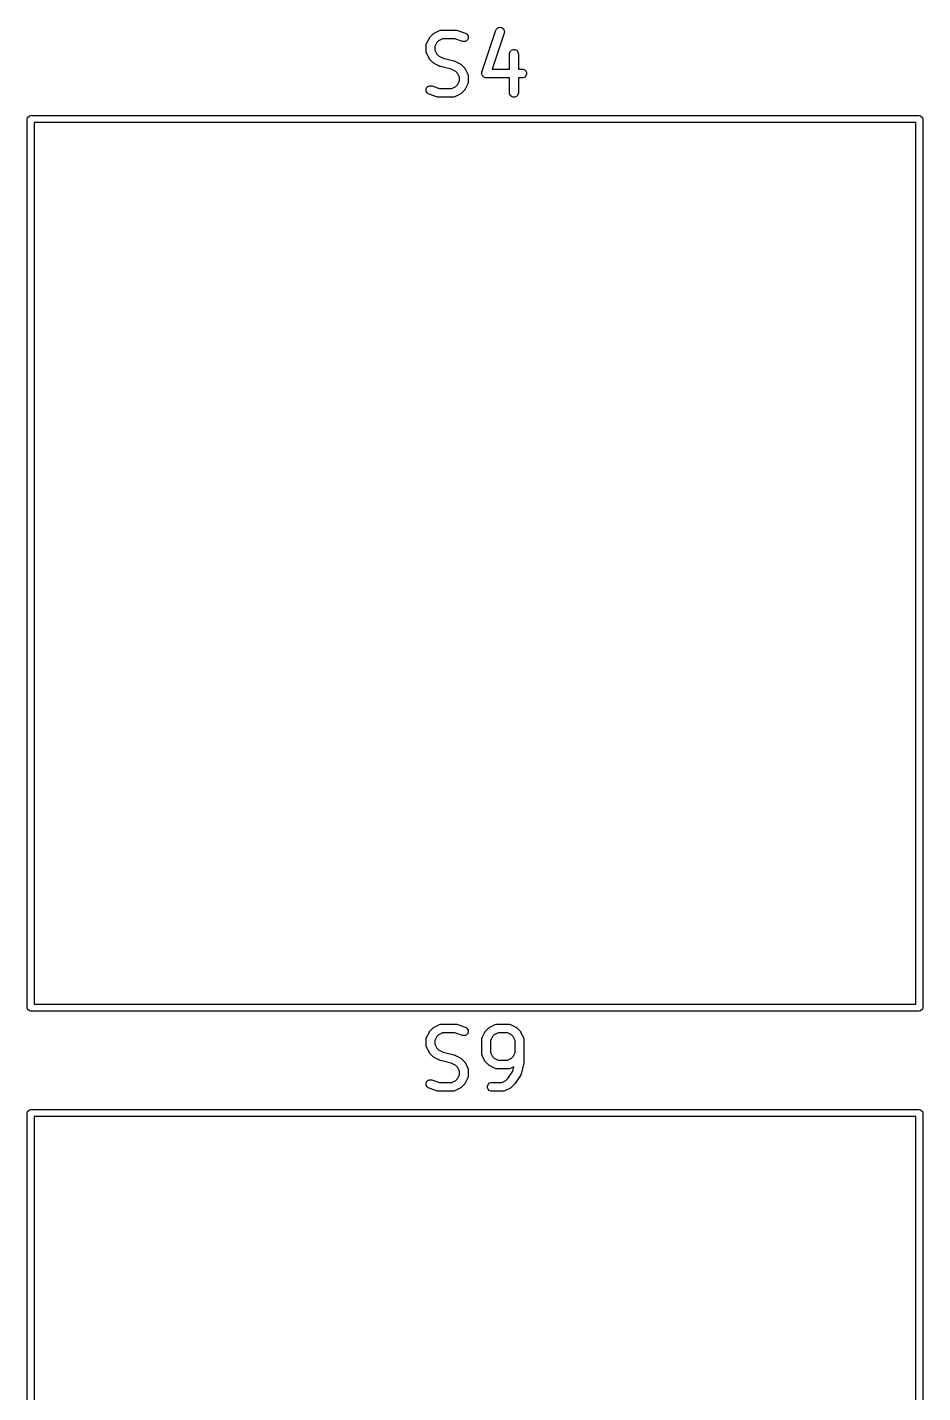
# Model space of a CAD drawing. Header units: inches. Extents: x 3.93 to 7.4, y -5.66 to -1.55.
# Drawn here: x 6.092 to 6.695, y -2.669 to -1.749 of the extents above; entities that cross this region are included whole.
import ezdxf

# ---------------------------------------------------------------- set-up
doc = ezdxf.new("R2010")
doc.units = ezdxf.units.IN
doc.header["$MEASUREMENT"] = 0
doc.layers.add('F.Silkscreen', color=41, linetype='CONTINUOUS', true_color=0xf2eda1)

msp = doc.modelspace()

# ---------------------------------------------------------------- linework, layer by layer
at = {"layer": 'F.Silkscreen', "linetype": 'CONTINUOUS'}
for p, q in [((6.36331, -1.75601), (6.36349, -1.75579)), ((6.36349, -1.75579), (6.36537, -1.75391)), ((6.36537, -1.75391), (6.36559, -1.75373)), ((6.36559, -1.75373), (6.36564, -1.75367)), ((6.36564, -1.75367), (6.36573, -1.75361)), ((6.36573, -1.75361), (6.36581, -1.75355)), ((6.36581, -1.75355), (6.36589, -1.75352)), ((6.36589, -1.75352), (6.36613, -1.75336)), ((6.36613, -1.75336), (6.36988, -1.75149)), ((6.36988, -1.75149), (6.37042, -1.75128)), ((6.37042, -1.75128), (6.37053, -1.75127)), ((6.37053, -1.75127), (6.37063, -1.75123)), ((6.37063, -1.75123), (6.3712, -1.75117)), ((6.3712, -1.75117), (6.38058, -1.75117)), ((6.38058, -1.75117), (6.38087, -1.7512)), ((6.38087, -1.7512), (6.38095, -1.7512)), ((6.38095, -1.7512), (6.38105, -1.75122)), ((6.38105, -1.75122), (6.38115, -1.75123)), ((6.38115, -1.75123), (6.38123, -1.75126)), ((6.38123, -1.75126), (6.38151, -1.75133)), ((6.38151, -1.75133), (6.38714, -1.7532)), ((6.38714, -1.7532), (6.38766, -1.75344)), ((6.38766, -1.75344), (6.38853, -1.75419)), ((6.38853, -1.75419), (6.38905, -1.75522)), ((6.38905, -1.75522), (6.38913, -1.75637)), ((6.3984, -1.77944), (6.40777, -1.75132)), ((6.41337, -1.75319), (6.4053, -1.77742)), ((6.40777, -1.75132), (6.40801, -1.75079)), ((6.40801, -1.75079), (6.40876, -1.74992)), ((6.40876, -1.74992), (6.40979, -1.7494)), ((6.40979, -1.7494), (6.41094, -1.74932)), ((6.41094, -1.74932), (6.41204, -1.74969)), ((6.41204, -1.74969), (6.41291, -1.75044)), ((6.41291, -1.75044), (6.41342, -1.75147)), ((6.4135, -1.75262), (6.41337, -1.75319)), ((6.41342, -1.75147), (6.4135, -1.75262)), ((6.36075, -1.76163), (6.36081, -1.76105)), ((6.36075, -1.76538), (6.36075, -1.76163)), ((6.36081, -1.76105), (6.36085, -1.76095)), ((6.36085, -1.76095), (6.36086, -1.76085)), ((6.36086, -1.76085), (6.36106, -1.76031)), ((6.36106, -1.76031), (6.36294, -1.75656)), ((6.36294, -1.75656), (6.36309, -1.75631)), ((6.36309, -1.75631), (6.36312, -1.75624)), ((6.36312, -1.75624), (6.36319, -1.75615)), ((6.36319, -1.75615), (6.36325, -1.75607)), ((6.36325, -1.75607), (6.36331, -1.75601)), ((6.36801, -1.75963), (6.36666, -1.76232)), ((6.36666, -1.76232), (6.36666, -1.76468)), ((6.36666, -1.76468), (6.36801, -1.76738)), ((6.3692, -1.75843), (6.36801, -1.75963)), ((6.3719, -1.75708), (6.3692, -1.75843)), ((6.3801, -1.75708), (6.3719, -1.75708)), ((6.38527, -1.7588), (6.3801, -1.75708)), ((6.38583, -1.75893), (6.38527, -1.7588)), ((6.38698, -1.75885), (6.38583, -1.75893)), ((6.38801, -1.75833), (6.38698, -1.75885)), ((6.38877, -1.75746), (6.38801, -1.75833)), ((6.38913, -1.75637), (6.38877, -1.75746)), ((6.41749, -1.76561), (6.41831, -1.76479)), ((6.41831, -1.76479), (6.41937, -1.76435)), ((6.41937, -1.76435), (6.42052, -1.76435)), ((6.42052, -1.76435), (6.42159, -1.76479)), ((6.42159, -1.76479), (6.4224, -1.76561)), ((6.36081, -1.76595), (6.36075, -1.76538)), ((6.36085, -1.76605), (6.36081, -1.76595)), ((6.36086, -1.76616), (6.36085, -1.76605)), ((6.36106, -1.7667), (6.36086, -1.76616)), ((6.36294, -1.77045), (6.36106, -1.7667)), ((6.36309, -1.77069), (6.36294, -1.77045)), ((6.36312, -1.77077), (6.36309, -1.77069)), ((6.36319, -1.77085), (6.36312, -1.77077)), ((6.36325, -1.77094), (6.36319, -1.77085)), ((6.36331, -1.77099), (6.36325, -1.77094)), ((6.36349, -1.77121), (6.36331, -1.77099)), ((6.36537, -1.77309), (6.36349, -1.77121)), ((6.36559, -1.77327), (6.36537, -1.77309)), ((6.36564, -1.77333), (6.36559, -1.77327)), ((6.36573, -1.77339), (6.36564, -1.77333)), ((6.36581, -1.77345), (6.36573, -1.77339)), ((6.36589, -1.77348), (6.36581, -1.77345)), ((6.36613, -1.77364), (6.36589, -1.77348)), ((6.36988, -1.77552), (6.36613, -1.77364)), ((6.36801, -1.76738), (6.3692, -1.76857)), ((6.3692, -1.76857), (6.37223, -1.77009)), ((6.37223, -1.77009), (6.37942, -1.77188)), ((6.37942, -1.77188), (6.37946, -1.7719)), ((6.37946, -1.7719), (6.37948, -1.7719)), ((6.37948, -1.7719), (6.37972, -1.77199)), ((6.37972, -1.77199), (6.37996, -1.77208)), ((6.37996, -1.77208), (6.37998, -1.77209)), ((6.37998, -1.77209), (6.38002, -1.77211)), ((6.38002, -1.77211), (6.38377, -1.77398)), ((6.38377, -1.77398), (6.38402, -1.77414)), ((6.38402, -1.77414), (6.38409, -1.77417)), ((6.38409, -1.77417), (6.38417, -1.77424)), ((6.38417, -1.77424), (6.38426, -1.77429)), ((6.38426, -1.77429), (6.38431, -1.77435)), ((6.38431, -1.77435), (6.38454, -1.77454)), ((6.41699, -1.76725), (6.41705, -1.76667)), ((6.41699, -1.77742), (6.41699, -1.76725)), ((6.41705, -1.76667), (6.41749, -1.76561)), ((6.4224, -1.76561), (6.42284, -1.76667)), ((6.42284, -1.76667), (6.4229, -1.76725)), ((6.4229, -1.76725), (6.4229, -1.77742)), ((6.36993, -1.77553), (6.36988, -1.77552)), ((6.36994, -1.77554), (6.36993, -1.77553)), ((6.37018, -1.77563), (6.36994, -1.77554)), ((6.37042, -1.77572), (6.37018, -1.77563)), ((6.37044, -1.77572), (6.37042, -1.77572)), ((6.37049, -1.77574), (6.37044, -1.77572)), ((6.37767, -1.77754), (6.37049, -1.77574)), ((6.3807, -1.77905), (6.37767, -1.77754)), ((6.3819, -1.78025), (6.3807, -1.77905)), ((6.38325, -1.78295), (6.3819, -1.78025)), ((6.38325, -1.7853), (6.38325, -1.78295)), ((6.38454, -1.77454), (6.38641, -1.77641)), ((6.38641, -1.77641), (6.3866, -1.77664)), ((6.3866, -1.77664), (6.38666, -1.77669)), ((6.38666, -1.77669), (6.38672, -1.77678)), ((6.38672, -1.77678), (6.38678, -1.77686)), ((6.38678, -1.77686), (6.38681, -1.77693)), ((6.38681, -1.77693), (6.38697, -1.77718)), ((6.38697, -1.77718), (6.38884, -1.78093)), ((6.38884, -1.78093), (6.38905, -1.78147)), ((6.38905, -1.78147), (6.38906, -1.78157)), ((6.38906, -1.78157), (6.3891, -1.78167)), ((6.3891, -1.78167), (6.38915, -1.78225)), ((6.38915, -1.78225), (6.38915, -1.786)), ((6.39827, -1.78), (6.3983, -1.77986)), ((6.3983, -1.78048), (6.39827, -1.78)), ((6.3983, -1.7798), (6.39833, -1.77973)), ((6.3983, -1.77986), (6.3983, -1.7798)), ((6.3983, -1.78095), (6.3983, -1.78048)), ((6.39834, -1.78105), (6.3983, -1.78095)), ((6.39833, -1.77973), (6.3984, -1.77944)), ((6.39835, -1.78115), (6.39834, -1.78105)), ((6.39856, -1.78158), (6.39835, -1.78115)), ((6.39874, -1.78201), (6.39856, -1.78158)), ((6.39882, -1.78209), (6.39874, -1.78201)), ((6.39887, -1.78218), (6.39882, -1.78209)), ((6.39922, -1.78249), (6.39887, -1.78218)), ((6.39956, -1.78283), (6.39922, -1.78249)), ((6.39966, -1.78287), (6.39956, -1.78283)), ((6.39974, -1.78294), (6.39966, -1.78287)), ((6.40019, -1.78309), (6.39974, -1.78294)), ((6.40062, -1.78327), (6.40019, -1.78309)), ((6.40077, -1.78328), (6.40062, -1.78327)), ((6.40083, -1.7833), (6.40077, -1.78328)), ((6.40091, -1.7833), (6.40083, -1.7833)), ((6.4012, -1.78333), (6.40091, -1.7833)), ((6.41699, -1.78333), (6.4012, -1.78333)), ((6.4053, -1.77742), (6.41699, -1.77742)), ((6.41699, -1.7935), (6.41699, -1.78333)), ((6.4229, -1.77742), (6.42557, -1.77742)), ((6.42557, -1.78333), (6.4229, -1.78333)), ((6.4229, -1.78333), (6.4229, -1.7935)), ((6.42557, -1.77742), (6.42615, -1.77748)), ((6.42615, -1.78327), (6.42557, -1.78333)), ((6.42615, -1.77748), (6.42721, -1.77792)), ((6.42721, -1.78283), (6.42615, -1.78327)), ((6.42721, -1.77792), (6.42803, -1.77873)), ((6.42803, -1.78201), (6.42721, -1.78283)), ((6.42803, -1.77873), (6.42847, -1.7798)), ((6.42847, -1.78095), (6.42803, -1.78201)), ((6.42847, -1.7798), (6.42847, -1.78095)), ((6.36077, -1.79125), (6.36114, -1.79016)), ((6.36086, -1.7924), (6.36077, -1.79125)), ((6.36137, -1.79343), (6.36086, -1.7924)), ((6.36114, -1.79016), (6.36189, -1.78929)), ((6.36189, -1.78929), (6.36292, -1.78877)), ((6.36292, -1.78877), (6.36407, -1.78869)), ((6.36407, -1.78869), (6.36464, -1.78882)), ((6.36464, -1.78882), (6.36981, -1.79054)), ((6.36981, -1.79054), (6.37801, -1.79054)), ((6.37801, -1.79054), (6.3807, -1.7892)), ((6.3807, -1.7892), (6.3819, -1.788)), ((6.3819, -1.788), (6.38325, -1.7853)), ((6.38641, -1.79184), (6.38454, -1.79371)), ((6.3866, -1.79161), (6.38641, -1.79184)), ((6.38666, -1.79156), (6.3866, -1.79161)), ((6.38672, -1.79147), (6.38666, -1.79156)), ((6.38678, -1.79139), (6.38672, -1.79147)), ((6.38681, -1.79132), (6.38678, -1.79139)), ((6.38697, -1.79107), (6.38681, -1.79132)), ((6.38884, -1.78732), (6.38697, -1.79107)), ((6.38905, -1.78678), (6.38884, -1.78732)), ((6.38906, -1.78667), (6.38905, -1.78678)), ((6.3891, -1.78657), (6.38906, -1.78667)), ((6.38915, -1.786), (6.3891, -1.78657)), ((6.36224, -1.79419), (6.36137, -1.79343)), ((6.36277, -1.79442), (6.36224, -1.79419)), ((6.3684, -1.7963), (6.36277, -1.79442)), ((6.36868, -1.79636), (6.3684, -1.7963)), ((6.36875, -1.79639), (6.36868, -1.79636)), ((6.36886, -1.7964), (6.36875, -1.79639)), ((6.36896, -1.79643), (6.36886, -1.7964)), ((6.36904, -1.79642), (6.36896, -1.79643)), ((6.36933, -1.79645), (6.36904, -1.79642)), ((6.3787, -1.79645), (6.36933, -1.79645)), ((6.37928, -1.79639), (6.3787, -1.79645)), ((6.37938, -1.79635), (6.37928, -1.79639)), ((6.37948, -1.79634), (6.37938, -1.79635)), ((6.38002, -1.79614), (6.37948, -1.79634)), ((6.38377, -1.79426), (6.38002, -1.79614)), ((6.38402, -1.79411), (6.38377, -1.79426)), ((6.38409, -1.79408), (6.38402, -1.79411)), ((6.38417, -1.79401), (6.38409, -1.79408)), ((6.38426, -1.79395), (6.38417, -1.79401)), ((6.38431, -1.7939), (6.38426, -1.79395)), ((6.38454, -1.79371), (6.38431, -1.7939)), ((6.41705, -1.79407), (6.41699, -1.7935)), ((6.41749, -1.79514), (6.41705, -1.79407)), ((6.41831, -1.79595), (6.41749, -1.79514)), ((6.41937, -1.79639), (6.41831, -1.79595)), ((6.42052, -1.79639), (6.41937, -1.79639)), ((6.42159, -1.79595), (6.42052, -1.79639)), ((6.4224, -1.79514), (6.42159, -1.79595)), ((6.42284, -1.79407), (6.4224, -1.79514)), ((6.4229, -1.7935), (6.42284, -1.79407)), ((6.09213, -1.81102), (6.09231, -1.81012)), ((6.09213, -2.40945), (6.09213, -1.81102)), ((6.09231, -1.81012), (6.09358, -1.80884)), ((6.09358, -1.80884), (6.09449, -1.80866)), ((6.09449, -1.80866), (6.69291, -1.80866)), ((6.69291, -1.80866), (6.69382, -1.80884)), ((6.69382, -1.80884), (6.6951, -1.81012)), ((6.6951, -1.81012), (6.69528, -1.81102)), ((6.69528, -1.81102), (6.69528, -2.40945)), ((6.09685, -1.81339), (6.09685, -2.40709)), ((6.69055, -1.81339), (6.09685, -1.81339)), ((6.69055, -2.40709), (6.69055, -1.81339)), ((6.09685, -2.40709), (6.69055, -2.40709)), ((6.09231, -2.41035), (6.09213, -2.40945)), ((6.09358, -2.41163), (6.09231, -2.41035)), ((6.09449, -2.41181), (6.09358, -2.41163)), ((6.69291, -2.41181), (6.09449, -2.41181)), ((6.69382, -2.41163), (6.69291, -2.41181)), ((6.6951, -2.41035), (6.69382, -2.41163)), ((6.69528, -2.40945), (6.6951, -2.41035)), ((6.36106, -2.4296), (6.36294, -2.42585)), ((6.36294, -2.42585), (6.36309, -2.4256)), ((6.36309, -2.4256), (6.36312, -2.42553)), ((6.36312, -2.42553), (6.36319, -2.42545)), ((6.36319, -2.42545), (6.36325, -2.42536)), ((6.36325, -2.42536), (6.36331, -2.42531)), ((6.36331, -2.42531), (6.36349, -2.42508)), ((6.36349, -2.42508), (6.36537, -2.4232)), ((6.36537, -2.4232), (6.36559, -2.42302)), ((6.36559, -2.42302), (6.36564, -2.42296)), ((6.36564, -2.42296), (6.36573, -2.4229)), ((6.36573, -2.4229), (6.36581, -2.42284)), ((6.36581, -2.42284), (6.36589, -2.42281)), ((6.36589, -2.42281), (6.36613, -2.42265)), ((6.36613, -2.42265), (6.36988, -2.42078)), ((6.3719, -2.42637), (6.3692, -2.42772)), ((6.36988, -2.42078), (6.37042, -2.42057)), ((6.37042, -2.42057), (6.37053, -2.42056)), ((6.37053, -2.42056), (6.37063, -2.42052)), ((6.37063, -2.42052), (6.3712, -2.42047)), ((6.3712, -2.42047), (6.38058, -2.42047)), ((6.3801, -2.42637), (6.3719, -2.42637)), ((6.38527, -2.42809), (6.3801, -2.42637)), ((6.38058, -2.42047), (6.38087, -2.42049)), ((6.38087, -2.42049), (6.38095, -2.42049)), ((6.38095, -2.42049), (6.38105, -2.42051)), ((6.38105, -2.42051), (6.38115, -2.42052)), ((6.38115, -2.42052), (6.38123, -2.42055)), ((6.38123, -2.42055), (6.38151, -2.42062)), ((6.38151, -2.42062), (6.38714, -2.42249)), ((6.38714, -2.42249), (6.38766, -2.42273)), ((6.38766, -2.42273), (6.38853, -2.42348)), ((6.38877, -2.42676), (6.38801, -2.42763)), ((6.38853, -2.42348), (6.38905, -2.42451)), ((6.38913, -2.42566), (6.38877, -2.42676)), ((6.38905, -2.42451), (6.38913, -2.42566)), ((6.39856, -2.4296), (6.40043, -2.42585)), ((6.40043, -2.42585), (6.40059, -2.4256)), ((6.40059, -2.4256), (6.40062, -2.42553)), ((6.40062, -2.42553), (6.40069, -2.42545)), ((6.40069, -2.42545), (6.40074, -2.42536)), ((6.40074, -2.42536), (6.4008, -2.42531)), ((6.4008, -2.42531), (6.40099, -2.42508)), ((6.40099, -2.42508), (6.40286, -2.4232)), ((6.40286, -2.4232), (6.40309, -2.42302)), ((6.40309, -2.42302), (6.40314, -2.42296)), ((6.40314, -2.42296), (6.40323, -2.4229)), ((6.40323, -2.4229), (6.40331, -2.42284)), ((6.40331, -2.42284), (6.40338, -2.42281)), ((6.40338, -2.42281), (6.40363, -2.42265)), ((6.40363, -2.42265), (6.40738, -2.42078)), ((6.4094, -2.42637), (6.4067, -2.42772)), ((6.40738, -2.42078), (6.40792, -2.42057)), ((6.40792, -2.42057), (6.40802, -2.42056)), ((6.40802, -2.42056), (6.40812, -2.42052)), ((6.40812, -2.42052), (6.4087, -2.42047)), ((6.4087, -2.42047), (6.4162, -2.42047)), ((6.4155, -2.42637), (6.4094, -2.42637)), ((6.4182, -2.42772), (6.4155, -2.42637)), ((6.4162, -2.42047), (6.41677, -2.42052)), ((6.41677, -2.42052), (6.41687, -2.42056)), ((6.41687, -2.42056), (6.41698, -2.42057)), ((6.41698, -2.42057), (6.41752, -2.42078)), ((6.41752, -2.42078), (6.42127, -2.42265)), ((6.42127, -2.42265), (6.42152, -2.42281)), ((6.42152, -2.42281), (6.42159, -2.42284)), ((6.42159, -2.42284), (6.42167, -2.4229)), ((6.42167, -2.4229), (6.42176, -2.42296)), ((6.42176, -2.42296), (6.42181, -2.42302)), ((6.42181, -2.42302), (6.42204, -2.4232)), ((6.42204, -2.4232), (6.42391, -2.42508)), ((6.42391, -2.42508), (6.4241, -2.42531)), ((6.4241, -2.42531), (6.42415, -2.42536)), ((6.42415, -2.42536), (6.42421, -2.42545)), ((6.42421, -2.42545), (6.42428, -2.42553)), ((6.42428, -2.42553), (6.42431, -2.4256)), ((6.42431, -2.4256), (6.42446, -2.42585)), ((6.42446, -2.42585), (6.42634, -2.4296)), ((6.36075, -2.43092), (6.36081, -2.43034)), ((6.36075, -2.43467), (6.36075, -2.43092)), ((6.36081, -2.43524), (6.36075, -2.43467)), ((6.36081, -2.43034), (6.36085, -2.43024)), ((6.36085, -2.43534), (6.36081, -2.43524)), ((6.36085, -2.43024), (6.36086, -2.43014)), ((6.36086, -2.43545), (6.36085, -2.43534)), ((6.36086, -2.43014), (6.36106, -2.4296)), ((6.36106, -2.43599), (6.36086, -2.43545)), ((6.36294, -2.43974), (6.36106, -2.43599)), ((6.36801, -2.42892), (6.36666, -2.43161)), ((6.36666, -2.43161), (6.36666, -2.43397)), ((6.36666, -2.43397), (6.36801, -2.43667)), ((6.3692, -2.42772), (6.36801, -2.42892)), ((6.38583, -2.42822), (6.38527, -2.42809)), ((6.38698, -2.42814), (6.38583, -2.42822)), ((6.38801, -2.42763), (6.38698, -2.42814)), ((6.39825, -2.43092), (6.3983, -2.43034)), ((6.39825, -2.44029), (6.39825, -2.43092)), ((6.3983, -2.43034), (6.39834, -2.43024)), ((6.39834, -2.43024), (6.39835, -2.43014)), ((6.39835, -2.43014), (6.39856, -2.4296)), ((6.4055, -2.42892), (6.40415, -2.43161)), ((6.40415, -2.43161), (6.40415, -2.43959)), ((6.4067, -2.42772), (6.4055, -2.42892)), ((6.4194, -2.42892), (6.4182, -2.42772)), ((6.42074, -2.43161), (6.4194, -2.42892)), ((6.42074, -2.43959), (6.42074, -2.43161)), ((6.42634, -2.4296), (6.42654, -2.43014)), ((6.42654, -2.43014), (6.42655, -2.43024)), ((6.42655, -2.43024), (6.42659, -2.43034)), ((6.42659, -2.43034), (6.42665, -2.43092)), ((6.42665, -2.43092), (6.42665, -2.44592)), ((6.36309, -2.43998), (6.36294, -2.43974)), ((6.36312, -2.44006), (6.36309, -2.43998)), ((6.36319, -2.44014), (6.36312, -2.44006)), ((6.36325, -2.44023), (6.36319, -2.44014)), ((6.36331, -2.44028), (6.36325, -2.44023)), ((6.36349, -2.4405), (6.36331, -2.44028)), ((6.36537, -2.44238), (6.36349, -2.4405)), ((6.36559, -2.44256), (6.36537, -2.44238)), ((6.36564, -2.44262), (6.36559, -2.44256)), ((6.36573, -2.44268), (6.36564, -2.44262)), ((6.36581, -2.44275), (6.36573, -2.44268)), ((6.36589, -2.44278), (6.36581, -2.44275)), ((6.36613, -2.44293), (6.36589, -2.44278)), ((6.36988, -2.44481), (6.36613, -2.44293)), ((6.36801, -2.43667), (6.3692, -2.43786)), ((6.3692, -2.43786), (6.37223, -2.43938)), ((6.36993, -2.44482), (6.36988, -2.44481)), ((6.36994, -2.44484), (6.36993, -2.44482)), ((6.37018, -2.44492), (6.36994, -2.44484)), ((6.37042, -2.44501), (6.37018, -2.44492)), ((6.37044, -2.44502), (6.37042, -2.44501)), ((6.37049, -2.44503), (6.37044, -2.44502)), ((6.37767, -2.44683), (6.37049, -2.44503)), ((6.37223, -2.43938), (6.37942, -2.44118)), ((6.37942, -2.44118), (6.37946, -2.44119)), ((6.37946, -2.44119), (6.37948, -2.44119)), ((6.37948, -2.44119), (6.37972, -2.44128)), ((6.37972, -2.44128), (6.37996, -2.44137)), ((6.37996, -2.44137), (6.37998, -2.44138)), ((6.37998, -2.44138), (6.38002, -2.4414)), ((6.38002, -2.4414), (6.38377, -2.44327)), ((6.38377, -2.44327), (6.38402, -2.44343)), ((6.38402, -2.44343), (6.38409, -2.44346)), ((6.38409, -2.44346), (6.38417, -2.44353)), ((6.38417, -2.44353), (6.38426, -2.44358)), ((6.38426, -2.44358), (6.38431, -2.44364)), ((6.38431, -2.44364), (6.38454, -2.44383)), ((6.38454, -2.44383), (6.38641, -2.4457)), ((6.3983, -2.44087), (6.39825, -2.44029)), ((6.39834, -2.44096), (6.3983, -2.44087)), ((6.39835, -2.44107), (6.39834, -2.44096)), ((6.39856, -2.44161), (6.39835, -2.44107)), ((6.40043, -2.44536), (6.39856, -2.44161)), ((6.40059, -2.44561), (6.40043, -2.44536)), ((6.40415, -2.43959), (6.4055, -2.44229)), ((6.4055, -2.44229), (6.4067, -2.44349)), ((6.4067, -2.44349), (6.4094, -2.44484)), ((6.4094, -2.44484), (6.4155, -2.44484)), ((6.4155, -2.44484), (6.4182, -2.44349)), ((6.4182, -2.44349), (6.4194, -2.44229)), ((6.4194, -2.44229), (6.42074, -2.43959)), ((6.3807, -2.44834), (6.37767, -2.44683)), ((6.3819, -2.44954), (6.3807, -2.44834)), ((6.38325, -2.45224), (6.3819, -2.44954)), ((6.3819, -2.45729), (6.38325, -2.45459)), ((6.38325, -2.45459), (6.38325, -2.45224)), ((6.38641, -2.4457), (6.3866, -2.44593)), ((6.3866, -2.44593), (6.38666, -2.44598)), ((6.38666, -2.44598), (6.38672, -2.44607)), ((6.38672, -2.44607), (6.38678, -2.44615)), ((6.38678, -2.44615), (6.38681, -2.44622)), ((6.38681, -2.44622), (6.38697, -2.44647)), ((6.38697, -2.44647), (6.38884, -2.45022)), ((6.38884, -2.45022), (6.38905, -2.45076)), ((6.38905, -2.45076), (6.38906, -2.45087)), ((6.38906, -2.45087), (6.3891, -2.45096)), ((6.3891, -2.45096), (6.38915, -2.45154)), ((6.38915, -2.45154), (6.38915, -2.45529)), ((6.40062, -2.44568), (6.40059, -2.44561)), ((6.40069, -2.44576), (6.40062, -2.44568)), ((6.40074, -2.44585), (6.40069, -2.44576)), ((6.4008, -2.4459), (6.40074, -2.44585)), ((6.40099, -2.44613), (6.4008, -2.4459)), ((6.40286, -2.448), (6.40099, -2.44613)), ((6.40309, -2.44819), (6.40286, -2.448)), ((6.40314, -2.44825), (6.40309, -2.44819)), ((6.40323, -2.4483), (6.40314, -2.44825)), ((6.40331, -2.44837), (6.40323, -2.4483)), ((6.40338, -2.4484), (6.40331, -2.44837)), ((6.40363, -2.44856), (6.40338, -2.4484)), ((6.40738, -2.45043), (6.40363, -2.44856)), ((6.40792, -2.45064), (6.40738, -2.45043)), ((6.40802, -2.45065), (6.40792, -2.45064)), ((6.40812, -2.45069), (6.40802, -2.45065)), ((6.4087, -2.45074), (6.40812, -2.45069)), ((6.4162, -2.45074), (6.4087, -2.45074)), ((6.41578, -2.45716), (6.41908, -2.4522)), ((6.41677, -2.45069), (6.4162, -2.45074)), ((6.41687, -2.45065), (6.41677, -2.45069)), ((6.41698, -2.45064), (6.41687, -2.45065)), ((6.41752, -2.45043), (6.41698, -2.45064)), ((6.41981, -2.44928), (6.41752, -2.45043)), ((6.41908, -2.4522), (6.41981, -2.44928)), ((6.42449, -2.45468), (6.42445, -2.45473)), ((6.42452, -2.45461), (6.42449, -2.45468)), ((6.42455, -2.45454), (6.42452, -2.45461)), ((6.42457, -2.45447), (6.42455, -2.45454)), ((6.42469, -2.45413), (6.42457, -2.45447)), ((6.42656, -2.44663), (6.42469, -2.45413)), ((6.42658, -2.44653), (6.42656, -2.44663)), ((6.42659, -2.44649), (6.42658, -2.44653)), ((6.42661, -2.44627), (6.42659, -2.44649)), ((6.42665, -2.44606), (6.42661, -2.44627)), ((6.42665, -2.44592), (6.42664, -2.44602)), ((6.42664, -2.44602), (6.42665, -2.44606)), ((6.36077, -2.46054), (6.36114, -2.45945)), ((6.36086, -2.46169), (6.36077, -2.46054)), ((6.36137, -2.46272), (6.36086, -2.46169)), ((6.36114, -2.45945), (6.36189, -2.45858)), ((6.36224, -2.46348), (6.36137, -2.46272)), ((6.36189, -2.45858), (6.36292, -2.45807)), ((6.36277, -2.46371), (6.36224, -2.46348)), ((6.3684, -2.46559), (6.36277, -2.46371)), ((6.36292, -2.45807), (6.36407, -2.45798)), ((6.36407, -2.45798), (6.36464, -2.45811)), ((6.36464, -2.45811), (6.36981, -2.45984)), ((6.36981, -2.45984), (6.37801, -2.45984)), ((6.37801, -2.45984), (6.3807, -2.45849)), ((6.38377, -2.46355), (6.38002, -2.46543)), ((6.3807, -2.45849), (6.3819, -2.45729)), ((6.38402, -2.4634), (6.38377, -2.46355)), ((6.38409, -2.46337), (6.38402, -2.4634)), ((6.38417, -2.4633), (6.38409, -2.46337)), ((6.38426, -2.46325), (6.38417, -2.4633)), ((6.38431, -2.46319), (6.38426, -2.46325)), ((6.38454, -2.463), (6.38431, -2.46319)), ((6.38641, -2.46113), (6.38454, -2.463)), ((6.3866, -2.4609), (6.38641, -2.46113)), ((6.38666, -2.46085), (6.3866, -2.4609)), ((6.38672, -2.46076), (6.38666, -2.46085)), ((6.38678, -2.46068), (6.38672, -2.46076)), ((6.38681, -2.46061), (6.38678, -2.46068)), ((6.38697, -2.46036), (6.38681, -2.46061)), ((6.38884, -2.45661), (6.38697, -2.46036)), ((6.38905, -2.45607), (6.38884, -2.45661)), ((6.38906, -2.45596), (6.38905, -2.45607)), ((6.3891, -2.45587), (6.38906, -2.45596)), ((6.38915, -2.45529), (6.3891, -2.45587)), ((6.40205, -2.46221), (6.40249, -2.46115)), ((6.40205, -2.46336), (6.40205, -2.46221)), ((6.40249, -2.46443), (6.40205, -2.46336)), ((6.40249, -2.46115), (6.40331, -2.46033)), ((6.40331, -2.46033), (6.40437, -2.45989)), ((6.40437, -2.45989), (6.40495, -2.45984)), ((6.40495, -2.45984), (6.41175, -2.45984)), ((6.41175, -2.45984), (6.41445, -2.45849)), ((6.41752, -2.46355), (6.41377, -2.46543)), ((6.41445, -2.45849), (6.41578, -2.45716)), ((6.41777, -2.4634), (6.41752, -2.46355)), ((6.41784, -2.46337), (6.41777, -2.4634)), ((6.41792, -2.4633), (6.41784, -2.46337)), ((6.41801, -2.46325), (6.41792, -2.4633)), ((6.41806, -2.46319), (6.41801, -2.46325)), ((6.41829, -2.463), (6.41806, -2.46319)), ((6.42016, -2.46113), (6.41829, -2.463)), ((6.42035, -2.4609), (6.42016, -2.46112)), ((6.42016, -2.46112), (6.42016, -2.46112)), ((6.42016, -2.46112), (6.42016, -2.46113)), ((6.42053, -2.46068), (6.42035, -2.4609)), ((6.42428, -2.45505), (6.42053, -2.46068)), ((6.42053, -2.46068), (6.42053, -2.46068)), ((6.42053, -2.46068), (6.42053, -2.46068)), ((6.42445, -2.45473), (6.42428, -2.45505)), ((6.36868, -2.46565), (6.3684, -2.46559)), ((6.36875, -2.46568), (6.36868, -2.46565)), ((6.36886, -2.46569), (6.36875, -2.46568)), ((6.36896, -2.46572), (6.36886, -2.46569)), ((6.36904, -2.46571), (6.36896, -2.46572)), ((6.36933, -2.46574), (6.36904, -2.46571)), ((6.3787, -2.46574), (6.36933, -2.46574)), ((6.37928, -2.46568), (6.3787, -2.46574)), ((6.37938, -2.46564), (6.37928, -2.46568)), ((6.37948, -2.46564), (6.37938, -2.46564)), ((6.38002, -2.46543), (6.37948, -2.46564)), ((6.40331, -2.46524), (6.40249, -2.46443)), ((6.40437, -2.46568), (6.40331, -2.46524)), ((6.40495, -2.46574), (6.40437, -2.46568)), ((6.41245, -2.46574), (6.40495, -2.46574)), ((6.41302, -2.46568), (6.41245, -2.46574)), ((6.41312, -2.46564), (6.41302, -2.46568)), ((6.41323, -2.46564), (6.41312, -2.46564)), ((6.41377, -2.46543), (6.41323, -2.46564)), ((6.09213, -2.48031), (6.09231, -2.47941)), ((6.09213, -3.07874), (6.09213, -2.48031)), ((6.09231, -2.47941), (6.09358, -2.47813)), ((6.09358, -2.47813), (6.09449, -2.47795)), ((6.09449, -2.47795), (6.69291, -2.47795)), ((6.69291, -2.47795), (6.69382, -2.47813)), ((6.69382, -2.47813), (6.6951, -2.47941)), ((6.6951, -2.47941), (6.69528, -2.48031)), ((6.69528, -2.48031), (6.69528, -3.07874)), ((6.09685, -2.48268), (6.09685, -3.07638)), ((6.69055, -2.48268), (6.09685, -2.48268)), ((6.69055, -3.07638), (6.69055, -2.48268))]:
    msp.add_line(p, q, dxfattribs=at)

doc.saveas('drawing.dxf')
